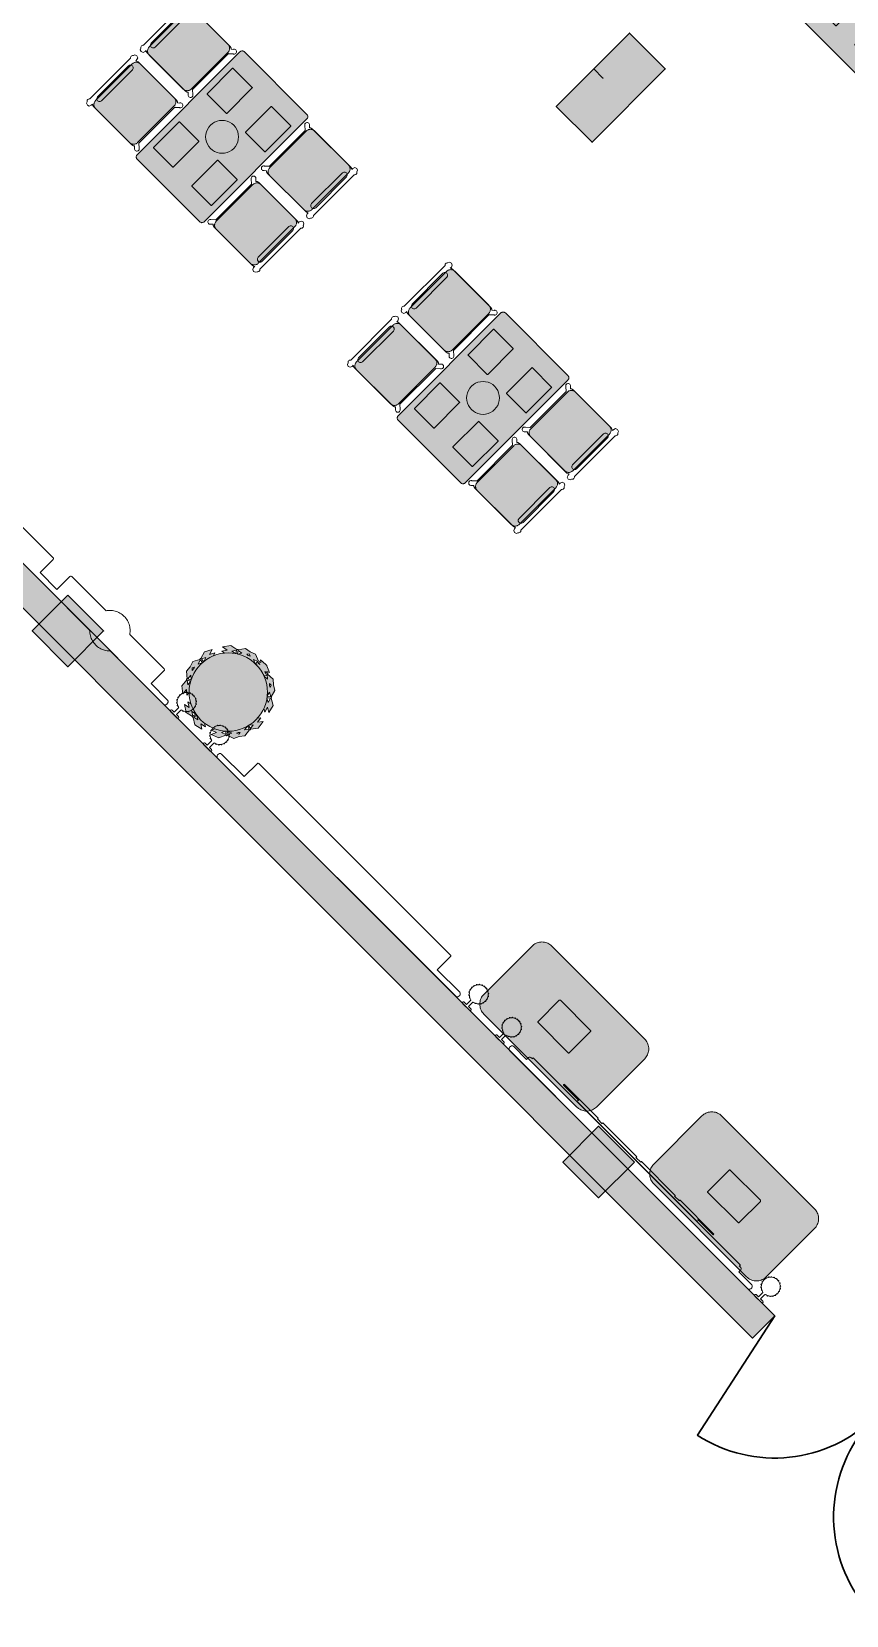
# Model space of a CAD drawing. Extents: x 2172.2 to 2210.6, y 415.3 to 458.1.
# Drawn here: x 2180.56 to 2187.01, y 424.74 to 437.26 of the extents above; entities that cross this region are included whole.
import ezdxf

# ---------------------------------------------------------------- set-up
doc = ezdxf.new("R2010")
doc.units = 0
for name, color, linetype, lineweight in [('AYAA_B2_CHAIRS', 7, 'CONTINUOUS', 18), ('AYAA_B2_COLUMNS', 8, 'CONTINUOUS', 30), ('AYAA_B2_FINE_DETAIL', 8, 'CONTINUOUS', 9), ('AYAA_B2_PLANTS', 94, 'CONTINUOUS', 18), ('AYAA_B2_SERVICE', 7, 'CONTINUOUS', 18), ('AYAA_B2_TABLES', 7, 'CONTINUOUS', 18), ('AYAA_B2_WALL_DECOR', 32, 'CONTINUOUS', 13), ('AYAA_B2_WALL_LIGHTS', 32, 'CONTINUOUS', 13), ('AYAA_B2_WALLS', 7, 'CONTINUOUS', 30)]:
    doc.layers.add(name, color=color, linetype=linetype, lineweight=lineweight)

# ---------------------------------------------------------------- blocks, each defined once
blk = doc.blocks.new('AYAA_B2_ARCHITECTURE')
at = {"layer": 'AYAA_B2_COLUMNS', "true_color": 0xc2b092}
for points in [[(-4.993355, 2.969164), (-4.710547, 3.251969), (-4.427707, 2.969129), (-5.007532, 2.389305), (-5.29034, 2.67218), (-4.993366, 2.969152), (-4.921082, 2.896874)], [(-9.155142, -1.192626), (-8.872302, -1.475465), (-9.155142, -1.758305), (-9.43795, -1.47543)], [(-4.672302, -5.675465), (-4.955142, -5.958305), (-5.23795, -5.67543), (-4.955142, -5.392626)]]:
    blk.add_hatch(color=256, dxfattribs=at).paths.add_polyline_path(points)
at = {"layer": 'AYAA_B2_WALLS', "true_color": 0xe4e1d8}
blk.add_hatch(color=256, dxfattribs=at).paths.add_polyline_path([(-17.430969, 6.977996), (-3.56182, -6.891153), (-3.738596, -7.06793), (-17.607746, 6.80122)])
at = {"layer": 'AYAA_B2_COLUMNS', "linetype": 'CONTINUOUS', "lineweight": -2}
for points in [[(-4.993355, 2.969164), (-4.710547, 3.251969), (-4.427707, 2.969129), (-5.007532, 2.389305), (-5.29034, 2.67218), (-4.993366, 2.969152), (-4.921082, 2.896874)], [(-9.155142, -1.192626), (-8.872302, -1.475465), (-9.155142, -1.758305), (-9.43795, -1.47543)], [(-4.672302, -5.675465), (-4.955142, -5.958305), (-5.23795, -5.67543), (-4.955142, -5.392626)]]:
    blk.add_lwpolyline(points, close=True, dxfattribs=at)
at = {"layer": 'AYAA_B2_WALLS', "linetype": 'CONTINUOUS', "lineweight": -2}
blk.add_lwpolyline([(-17.430969, 6.977996), (-3.56182, -6.891153), (-3.738596, -7.06793), (-17.607746, 6.80122)], close=True, dxfattribs=at)
blk = doc.blocks.new('AYAA_B2_DOOR_D3')
at = {"color": 0, "linetype": 'CONTINUOUS'}
for points in [[(-1.125, 0), (-0.891, 1.1)], [(1.125, 0), (0.891, 1.1)]]:
    blk.add_lwpolyline(points, dxfattribs=at)
at = {"color": 0}
for centre, start, end in [((-1.125, 0), 0, 78), ((1.125, 0), 102, 180)]:
    blk.add_arc(centre, 1.125, start, end, dxfattribs=at)
blk = doc.blocks.new('AYAA_B2_DINING_2')
at = {"true_color": 0xefe8d6}
blk.add_hatch(color=256, dxfattribs=at).paths.add_polyline_path([(-0.595225, -0.364695), (-0.597275, -0.36135), (-0.598776, -0.357725), (-0.599692, -0.353911), (-0.6, -0.35), (-0.6, 0.35), (-0.599692, 0.353911), (-0.598776, 0.357725), (-0.597275, 0.36135), (-0.595225, 0.364695), (-0.592678, 0.367678), (-0.589695, 0.370225), (-0.58635, 0.372275), (-0.582725, 0.373776), (-0.578911, 0.374692), (-0.575, 0.375), (0.575, 0.375), (0.578911, 0.374692), (0.582725, 0.373776), (0.58635, 0.372275), (0.589695, 0.370225), (0.592678, 0.367678), (0.595225, 0.364695), (0.597275, 0.36135), (0.598776, 0.357725), (0.599692, 0.353911), (0.6, 0.35), (0.6, -0.35), (0.599692, -0.353911), (0.598776, -0.357725), (0.597275, -0.36135), (0.595225, -0.364695), (0.592678, -0.367678), (0.589695, -0.370225), (0.58635, -0.372275), (0.582725, -0.373776), (0.578911, -0.374692), (0.575, -0.375), (-0.575, -0.375), (-0.578911, -0.374692), (-0.582725, -0.373776), (-0.58635, -0.372275), (-0.589695, -0.370225), (-0.592678, -0.367678)])
at = {"color": 0, "linetype": 'CONTINUOUS', "lineweight": -2}
blk.add_lwpolyline([(-0.599692, 0.353911), (-0.598776, 0.357725), (-0.597275, 0.36135), (-0.595225, 0.364695), (-0.592678, 0.367678), (-0.589695, 0.370225), (-0.58635, 0.372275), (-0.582725, 0.373776), (-0.578911, 0.374692), (-0.575, 0.375), (0.575, 0.375), (0.578911, 0.374692), (0.582725, 0.373776), (0.58635, 0.372275), (0.589695, 0.370225), (0.592678, 0.367678), (0.595225, 0.364695), (0.597275, 0.36135), (0.598776, 0.357725), (0.599692, 0.353911), (0.6, 0.35), (0.6, -0.35), (0.599692, -0.353911), (0.598776, -0.357725), (0.597275, -0.36135), (0.595225, -0.364695), (0.592678, -0.367678), (0.589695, -0.370225), (0.58635, -0.372275), (0.582725, -0.373776), (0.578911, -0.374692), (0.575, -0.375), (-0.575, -0.375), (-0.578911, -0.374692), (-0.582725, -0.373776), (-0.58635, -0.372275), (-0.589695, -0.370225), (-0.592678, -0.367678), (-0.595225, -0.364695), (-0.597275, -0.36135), (-0.598776, -0.357725), (-0.599692, -0.353911), (-0.6, -0.35), (-0.6, 0.35)], close=True, dxfattribs=at)
at = {"layer": 'AYAA_B2_FINE_DETAIL', "linetype": 'CONTINUOUS', "lineweight": -2}
for points in [[(-0.443, 0.325), (-0.157, 0.325), (-0.156001, 0.324733), (-0.155267, 0.323999), (-0.155, 0.323), (-0.155, 0.107), (-0.155267, 0.106001), (-0.156001, 0.105267), (-0.157, 0.105), (-0.443, 0.105), (-0.443999, 0.105267), (-0.444733, 0.106001), (-0.445, 0.107), (-0.445, 0.323), (-0.444733, 0.323999), (-0.443999, 0.324733)], [(0.155, 0.323), (0.155267, 0.323999), (0.156001, 0.324733), (0.157, 0.325), (0.443, 0.325), (0.443999, 0.324733), (0.444733, 0.323999), (0.445, 0.323), (0.445, 0.107), (0.444733, 0.106001), (0.443999, 0.105267), (0.443, 0.105), (0.157, 0.105), (0.156001, 0.105267), (0.155267, 0.106001), (0.155, 0.107)], [(-0.123637, 0.040172), (-0.115831, 0.059019), (-0.105172, 0.076412), (-0.091924, 0.091924), (-0.076412, 0.105172), (-0.059019, 0.115831), (-0.040172, 0.123637), (-0.020336, 0.128399), (0, 0.13), (0.020336, 0.128399), (0.040172, 0.123637), (0.059019, 0.115831), (0.076412, 0.105172), (0.091924, 0.091924), (0.105172, 0.076412), (0.115831, 0.059019), (0.123637, 0.040172), (0.128399, 0.020336), (0.13, 0), (0.128399, -0.020336), (0.123637, -0.040172), (0.115831, -0.059019), (0.105172, -0.076412), (0.091924, -0.091924), (0.076412, -0.105172), (0.059019, -0.115831), (0.040172, -0.123637), (0.020336, -0.128399), (0, -0.13), (-0.020336, -0.128399), (-0.040172, -0.123637), (-0.059019, -0.115831), (-0.076412, -0.105172), (-0.091924, -0.091924), (-0.105172, -0.076412), (-0.115831, -0.059019), (-0.123637, -0.040172), (-0.128399, -0.020336), (-0.13, 0), (-0.128399, 0.020336)], [(-0.443999, -0.105267), (-0.443, -0.105), (-0.157, -0.105), (-0.156001, -0.105267), (-0.155267, -0.106001), (-0.155, -0.107), (-0.155, -0.323), (-0.155267, -0.323999), (-0.156001, -0.324733), (-0.157, -0.325), (-0.443, -0.325), (-0.443999, -0.324733), (-0.444733, -0.323999), (-0.445, -0.323), (-0.445, -0.107), (-0.444733, -0.106001)], [(0.155267, -0.106001), (0.156001, -0.105267), (0.157, -0.105), (0.443, -0.105), (0.443999, -0.105267), (0.444733, -0.106001), (0.445, -0.107), (0.445, -0.323), (0.444733, -0.323999), (0.443999, -0.324733), (0.443, -0.325), (0.157, -0.325), (0.156001, -0.324733), (0.155267, -0.323999), (0.155, -0.323), (0.155, -0.107)]]:
    blk.add_lwpolyline(points, close=True, dxfattribs=at)
blk = doc.blocks.new('AYAA_B2_CHAIR_OLIVE')
at = {"true_color": 0xd7dec3}
blk.add_hatch(color=256, dxfattribs=at).paths.add_polyline_path([(-0.247475, -0.204863), (-0.248872, -0.200013), (-0.249717, -0.195038), (-0.25, -0.19), (-0.25, 0.19), (-0.249717, 0.195038), (-0.248872, 0.200013), (-0.247475, 0.204863), (-0.245544, 0.209525), (-0.243103, 0.213941), (-0.240182, 0.218057), (-0.23682, 0.22182), (-0.233057, 0.225182), (-0.228941, 0.228103), (-0.224525, 0.230544), (-0.219863, 0.232475), (-0.215013, 0.233872), (-0.210038, 0.234717), (-0.205, 0.235), (0.205, 0.235), (0.210038, 0.234717), (0.215013, 0.233872), (0.219863, 0.232475), (0.224525, 0.230544), (0.228941, 0.228103), (0.233057, 0.225182), (0.23682, 0.22182), (0.240182, 0.218057), (0.243103, 0.213941), (0.245544, 0.209525), (0.247475, 0.204863), (0.248872, 0.200013), (0.249717, 0.195038), (0.25, 0.19), (0.25, -0.19), (0.249717, -0.195038), (0.248872, -0.200013), (0.247475, -0.204863), (0.245544, -0.209525), (0.243103, -0.213941), (0.240182, -0.218057), (0.23682, -0.22182), (0.233057, -0.225182), (0.228941, -0.228103), (0.224525, -0.230544), (0.219863, -0.232475), (0.215013, -0.233872), (0.210038, -0.234717), (0.205, -0.235), (-0.205, -0.235), (-0.210038, -0.234717), (-0.215013, -0.233872), (-0.219863, -0.232475), (-0.224525, -0.230544), (-0.228941, -0.228103), (-0.233057, -0.225182), (-0.23682, -0.22182), (-0.240182, -0.218057), (-0.243103, -0.213941), (-0.245544, -0.209525)])
at = {"color": 0, "linetype": 'CONTINUOUS', "lineweight": -2}
for points in [[(-0.255, -0.233), (-0.242972, -0.233), (-0.245992, -0.22998), (-0.25, -0.215), (-0.25, 0.215), (-0.245992, 0.22998), (-0.240149, 0.235823), (-0.252556, 0.249383), (-0.254118, 0.250179), (-0.258321, 0.254382), (-0.26102, 0.259679), (-0.26195, 0.26555), (-0.26102, 0.271421), (-0.258321, 0.276718), (-0.254118, 0.280921), (-0.248821, 0.28362), (-0.24295, 0.28455), (-0.237079, 0.28362), (-0.231782, 0.280921), (-0.227579, 0.276718), (-0.22608, 0.273776), (-0.20172, 0.24715), (-0.200943, 0.245), (0.200943, 0.245), (0.20172, 0.24715), (0.22608, 0.273776), (0.227579, 0.276718), (0.231782, 0.280921), (0.237079, 0.28362), (0.24295, 0.28455), (0.248821, 0.28362), (0.254118, 0.280921), (0.258321, 0.276718), (0.26102, 0.271421), (0.26195, 0.26555), (0.26102, 0.259679), (0.258321, 0.254382), (0.254118, 0.250179), (0.252556, 0.249383), (0.240149, 0.235823), (0.245992, 0.22998), (0.25, 0.215), (0.25, -0.215), (0.245992, -0.22998), (0.242972, -0.233), (0.255, -0.233), (0.270556, -0.239444), (0.277, -0.255), (0.270556, -0.270556), (0.259027, -0.275332), (0.258321, -0.276718), (0.254118, -0.280921), (0.248821, -0.28362), (0.24295, -0.28455), (0.237079, -0.28362), (0.231782, -0.280921), (0.227861, -0.277), (-0.227861, -0.277), (-0.231782, -0.280921), (-0.237079, -0.28362), (-0.24295, -0.28455), (-0.248821, -0.28362), (-0.254118, -0.280921), (-0.258321, -0.276718), (-0.259027, -0.275332), (-0.270556, -0.270556), (-0.277, -0.255), (-0.270556, -0.239444)], [(-0.247475, -0.204863), (-0.248872, -0.200013), (-0.249717, -0.195038), (-0.25, -0.19), (-0.25, 0.19), (-0.249717, 0.195038), (-0.248872, 0.200013), (-0.247475, 0.204863), (-0.245544, 0.209525), (-0.243103, 0.213941), (-0.240182, 0.218057), (-0.23682, 0.22182), (-0.233057, 0.225182), (-0.228941, 0.228103), (-0.224525, 0.230544), (-0.219863, 0.232475), (-0.215013, 0.233872), (-0.210038, 0.234717), (-0.205, 0.235), (0.205, 0.235), (0.210038, 0.234717), (0.215013, 0.233872), (0.219863, 0.232475), (0.224525, 0.230544), (0.228941, 0.228103), (0.233057, 0.225182), (0.23682, 0.22182), (0.240182, 0.218057), (0.243103, 0.213941), (0.245544, 0.209525), (0.247475, 0.204863), (0.248872, 0.200013), (0.249717, 0.195038), (0.25, 0.19), (0.25, -0.19), (0.249717, -0.195038), (0.248872, -0.200013), (0.247475, -0.204863), (0.245544, -0.209525), (0.243103, -0.213941), (0.240182, -0.218057), (0.23682, -0.22182), (0.233057, -0.225182), (0.228941, -0.228103), (0.224525, -0.230544), (0.219863, -0.232475), (0.215013, -0.233872), (0.210038, -0.234717), (0.205, -0.235), (-0.205, -0.235), (-0.210038, -0.234717), (-0.215013, -0.233872), (-0.219863, -0.232475), (-0.224525, -0.230544), (-0.228941, -0.228103), (-0.233057, -0.225182), (-0.23682, -0.22182), (-0.240182, -0.218057), (-0.243103, -0.213941), (-0.245544, -0.209525)], [(-0.183735, -0.203506), (-0.1725, -0.2005), (0.1725, -0.2005), (0.183735, -0.203506), (0.191994, -0.211765), (0.195, -0.223), (0.191994, -0.234235), (0.183735, -0.242494), (0.1725, -0.2455), (-0.1725, -0.2455), (-0.183735, -0.242494), (-0.191994, -0.234235), (-0.195, -0.223), (-0.191994, -0.211765)]]:
    blk.add_lwpolyline(points, close=True, dxfattribs=at)
blk = doc.blocks.new('AYAA_B2_DINING_5')
at = {"true_color": 0xefe8d6}
blk.add_hatch(color=256, dxfattribs=at).paths.add_polyline_path([(-1.5, -0.35), (-1.5, 0.35), (-1.499692, 0.353911), (-1.498776, 0.357725), (-1.497275, 0.36135), (-1.495225, 0.364695), (-1.492678, 0.367678), (-1.489695, 0.370225), (-1.48635, 0.372275), (-1.482725, 0.373776), (-1.478911, 0.374692), (-1.475, 0.375), (1.475, 0.375), (1.478911, 0.374692), (1.482725, 0.373776), (1.48635, 0.372275), (1.489695, 0.370225), (1.492678, 0.367678), (1.495225, 0.364695), (1.497275, 0.36135), (1.498776, 0.357725), (1.499692, 0.353911), (1.5, 0.35), (1.5, -0.35), (1.499692, -0.353911), (1.498776, -0.357725), (1.497275, -0.36135), (1.495225, -0.364695), (1.492678, -0.367678), (1.489695, -0.370225), (1.48635, -0.372275), (1.482725, -0.373776), (1.478911, -0.374692), (1.475, -0.375), (-1.475, -0.375), (-1.478911, -0.374692), (-1.482725, -0.373776), (-1.48635, -0.372275), (-1.489695, -0.370225), (-1.492678, -0.367678), (-1.495225, -0.364695), (-1.497275, -0.36135), (-1.498776, -0.357725), (-1.499692, -0.353911)])
at = {"color": 0, "linetype": 'CONTINUOUS', "lineweight": -2}
blk.add_lwpolyline([(-1.5, 0.35), (-1.499692, 0.353911), (-1.498776, 0.357725), (-1.497275, 0.36135), (-1.495225, 0.364695), (-1.492678, 0.367678), (-1.489695, 0.370225), (-1.48635, 0.372275), (-1.482725, 0.373776), (-1.478911, 0.374692), (-1.475, 0.375), (1.475, 0.375), (1.478911, 0.374692), (1.482725, 0.373776), (1.48635, 0.372275), (1.489695, 0.370225), (1.492678, 0.367678), (1.495225, 0.364695), (1.497275, 0.36135), (1.498776, 0.357725), (1.499692, 0.353911), (1.5, 0.35), (1.5, -0.35), (1.499692, -0.353911), (1.498776, -0.357725), (1.497275, -0.36135), (1.495225, -0.364695), (1.492678, -0.367678), (1.489695, -0.370225), (1.48635, -0.372275), (1.482725, -0.373776), (1.478911, -0.374692), (1.475, -0.375), (-1.475, -0.375), (-1.478911, -0.374692), (-1.482725, -0.373776), (-1.48635, -0.372275), (-1.489695, -0.370225), (-1.492678, -0.367678), (-1.495225, -0.364695), (-1.497275, -0.36135), (-1.498776, -0.357725), (-1.499692, -0.353911), (-1.5, -0.35)], close=True, dxfattribs=at)
at = {"layer": 'AYAA_B2_FINE_DETAIL', "linetype": 'CONTINUOUS', "lineweight": -2}
for points in [[(-1.057, 0.325), (-1.056001, 0.324733), (-1.055267, 0.323999), (-1.055, 0.323), (-1.055, 0.107), (-1.055267, 0.106001), (-1.056001, 0.105267), (-1.057, 0.105), (-1.343, 0.105), (-1.343999, 0.105267), (-1.344733, 0.106001), (-1.345, 0.107), (-1.345, 0.323), (-1.344733, 0.323999), (-1.343999, 0.324733), (-1.343, 0.325)], [(-0.745, 0.107), (-0.745, 0.323), (-0.744733, 0.323999), (-0.743999, 0.324733), (-0.743, 0.325), (-0.457, 0.325), (-0.456001, 0.324733), (-0.455267, 0.323999), (-0.455, 0.323), (-0.455, 0.107), (-0.455267, 0.106001), (-0.456001, 0.105267), (-0.457, 0.105), (-0.743, 0.105), (-0.743999, 0.105267), (-0.744733, 0.106001)], [(-0.145, 0.107), (-0.145, 0.323), (-0.144733, 0.323999), (-0.143999, 0.324733), (-0.143, 0.325), (0.143, 0.325), (0.143999, 0.324733), (0.144733, 0.323999), (0.145, 0.323), (0.145, 0.107), (0.144733, 0.106001), (0.143999, 0.105267), (0.143, 0.105), (-0.143, 0.105), (-0.143999, 0.105267), (-0.144733, 0.106001)], [(0.455267, 0.323999), (0.456001, 0.324733), (0.457, 0.325), (0.743, 0.325), (0.743999, 0.324733), (0.744733, 0.323999), (0.745, 0.323), (0.745, 0.107), (0.744733, 0.106001), (0.743999, 0.105267), (0.743, 0.105), (0.457, 0.105), (0.456001, 0.105267), (0.455267, 0.106001), (0.455, 0.107), (0.455, 0.323)], [(1.057, 0.325), (1.343, 0.325), (1.343999, 0.324733), (1.344733, 0.323999), (1.345, 0.323), (1.345, 0.107), (1.344733, 0.106001), (1.343999, 0.105267), (1.343, 0.105), (1.057, 0.105), (1.056001, 0.105267), (1.055267, 0.106001), (1.055, 0.107), (1.055, 0.323), (1.055267, 0.323999), (1.056001, 0.324733)], [(-0.123637, 0.040172), (-0.115831, 0.059019), (-0.105172, 0.076412), (-0.091924, 0.091924), (-0.076412, 0.105172), (-0.059019, 0.115831), (-0.040172, 0.123637), (-0.020336, 0.128399), (0, 0.13), (0.020336, 0.128399), (0.040172, 0.123637), (0.059019, 0.115831), (0.076412, 0.105172), (0.091924, 0.091924), (0.105172, 0.076412), (0.115831, 0.059019), (0.123637, 0.040172), (0.128399, 0.020336), (0.13, 0), (0.128399, -0.020336), (0.123637, -0.040172), (0.115831, -0.059019), (0.105172, -0.076412), (0.091924, -0.091924), (0.076412, -0.105172), (0.059019, -0.115831), (0.040172, -0.123637), (0.020336, -0.128399), (0, -0.13), (-0.020336, -0.128399), (-0.040172, -0.123637), (-0.059019, -0.115831), (-0.076412, -0.105172), (-0.091924, -0.091924), (-0.105172, -0.076412), (-0.115831, -0.059019), (-0.123637, -0.040172), (-0.128399, -0.020336), (-0.13, 0), (-0.128399, 0.020336)], [(-1.056001, -0.105267), (-1.055267, -0.106001), (-1.055, -0.107), (-1.055, -0.323), (-1.055267, -0.323999), (-1.056001, -0.324733), (-1.057, -0.325), (-1.343, -0.325), (-1.343999, -0.324733), (-1.344733, -0.323999), (-1.345, -0.323), (-1.345, -0.107), (-1.344733, -0.106001), (-1.343999, -0.105267), (-1.343, -0.105), (-1.057, -0.105)], [(-0.744733, -0.106001), (-0.743999, -0.105267), (-0.743, -0.105), (-0.457, -0.105), (-0.456001, -0.105267), (-0.455267, -0.106001), (-0.455, -0.107), (-0.455, -0.323), (-0.455267, -0.323999), (-0.456001, -0.324733), (-0.457, -0.325), (-0.743, -0.325), (-0.743999, -0.324733), (-0.744733, -0.323999), (-0.745, -0.323), (-0.745, -0.107)], [(-0.144733, -0.106001), (-0.143999, -0.105267), (-0.143, -0.105), (0.143, -0.105), (0.143999, -0.105267), (0.144733, -0.106001), (0.145, -0.107), (0.145, -0.323), (0.144733, -0.323999), (0.143999, -0.324733), (0.143, -0.325), (-0.143, -0.325), (-0.143999, -0.324733), (-0.144733, -0.323999), (-0.145, -0.323), (-0.145, -0.107)], [(0.457, -0.105), (0.743, -0.105), (0.743999, -0.105267), (0.744733, -0.106001), (0.745, -0.107), (0.745, -0.323), (0.744733, -0.323999), (0.743999, -0.324733), (0.743, -0.325), (0.457, -0.325), (0.456001, -0.324733), (0.455267, -0.323999), (0.455, -0.323), (0.455, -0.107), (0.455267, -0.106001), (0.456001, -0.105267)], [(1.055267, -0.106001), (1.056001, -0.105267), (1.057, -0.105), (1.343, -0.105), (1.343999, -0.105267), (1.344733, -0.106001), (1.345, -0.107), (1.345, -0.323), (1.344733, -0.323999), (1.343999, -0.324733), (1.343, -0.325), (1.057, -0.325), (1.056001, -0.324733), (1.055267, -0.323999), (1.055, -0.323), (1.055, -0.107)]]:
    blk.add_lwpolyline(points, close=True, dxfattribs=at)
blk = doc.blocks.new('AYAA_B2_HOST')
at = {"true_color": 0xe8ddc7}
blk.add_hatch(color=256, dxfattribs=at).paths.add_polyline_path([(-0.623366, -0.307622), (-0.626252, -0.29847), (-0.628329, -0.289101), (-0.629581, -0.279587), (-0.63, -0.27), (-0.63, 0.27), (-0.629581, 0.279587), (-0.628329, 0.289101), (-0.626252, 0.29847), (-0.623366, 0.307622), (-0.619694, 0.316488), (-0.615263, 0.325), (-0.610107, 0.333093), (-0.604265, 0.340707), (-0.597782, 0.347782), (-0.590707, 0.354265), (-0.583093, 0.360107), (-0.575, 0.365263), (-0.566488, 0.369694), (-0.557622, 0.373366), (-0.54847, 0.376252), (-0.539101, 0.378329), (-0.529587, 0.379581), (-0.52, 0.38), (0.52, 0.38), (0.529587, 0.379581), (0.539101, 0.378329), (0.54847, 0.376252), (0.557622, 0.373366), (0.566488, 0.369694), (0.575, 0.365263), (0.583093, 0.360107), (0.590707, 0.354265), (0.597782, 0.347782), (0.604265, 0.340707), (0.610107, 0.333093), (0.615263, 0.325), (0.619694, 0.316488), (0.623366, 0.307622), (0.626252, 0.29847), (0.628329, 0.289101), (0.629581, 0.279587), (0.63, 0.27), (0.63, -0.27), (0.629581, -0.279587), (0.628329, -0.289101), (0.626252, -0.29847), (0.623366, -0.307622), (0.619694, -0.316488), (0.615263, -0.325), (0.610107, -0.333093), (0.604265, -0.340707), (0.597782, -0.347782), (0.590707, -0.354265), (0.583093, -0.360107), (0.575, -0.365263), (0.566488, -0.369694), (0.557622, -0.373366), (0.54847, -0.376252), (0.539101, -0.378329), (0.529587, -0.379581), (0.52, -0.38), (-0.52, -0.38), (-0.529587, -0.379581), (-0.539101, -0.378329), (-0.54847, -0.376252), (-0.557622, -0.373366), (-0.566488, -0.369694), (-0.575, -0.365263), (-0.583093, -0.360107), (-0.590707, -0.354265), (-0.597782, -0.347782), (-0.604265, -0.340707), (-0.610107, -0.333093), (-0.615263, -0.325), (-0.619694, -0.316488)])
at = {"color": 0, "linetype": 'CONTINUOUS', "lineweight": -2}
blk.add_lwpolyline([(-0.583093, -0.360107), (-0.590707, -0.354265), (-0.597782, -0.347782), (-0.604265, -0.340707), (-0.610107, -0.333093), (-0.615263, -0.325), (-0.619694, -0.316488), (-0.623366, -0.307622), (-0.626252, -0.29847), (-0.628329, -0.289101), (-0.629581, -0.279587), (-0.63, -0.27), (-0.63, 0.27), (-0.629581, 0.279587), (-0.628329, 0.289101), (-0.626252, 0.29847), (-0.623366, 0.307622), (-0.619694, 0.316488), (-0.615263, 0.325), (-0.610107, 0.333093), (-0.604265, 0.340707), (-0.597782, 0.347782), (-0.590707, 0.354265), (-0.583093, 0.360107), (-0.575, 0.365263), (-0.566488, 0.369694), (-0.557622, 0.373366), (-0.54847, 0.376252), (-0.539101, 0.378329), (-0.529587, 0.379581), (-0.52, 0.38), (0.52, 0.38), (0.529587, 0.379581), (0.539101, 0.378329), (0.54847, 0.376252), (0.557622, 0.373366), (0.566488, 0.369694), (0.575, 0.365263), (0.583093, 0.360107), (0.590707, 0.354265), (0.597782, 0.347782), (0.604265, 0.340707), (0.610107, 0.333093), (0.615263, 0.325), (0.619694, 0.316488), (0.623366, 0.307622), (0.626252, 0.29847), (0.628329, 0.289101), (0.629581, 0.279587), (0.63, 0.27), (0.63, -0.27), (0.629581, -0.279587), (0.628329, -0.289101), (0.626252, -0.29847), (0.623366, -0.307622), (0.619694, -0.316488), (0.615263, -0.325), (0.610107, -0.333093), (0.604265, -0.340707), (0.597782, -0.347782), (0.590707, -0.354265), (0.583093, -0.360107), (0.575, -0.365263), (0.566488, -0.369694), (0.557622, -0.373366), (0.54847, -0.376252), (0.539101, -0.378329), (0.529587, -0.379581), (0.52, -0.38), (-0.52, -0.38), (-0.529587, -0.379581), (-0.539101, -0.378329), (-0.54847, -0.376252), (-0.557622, -0.373366), (-0.566488, -0.369694), (-0.575, -0.365263)], close=True, dxfattribs=at)
at = {"layer": 'AYAA_B2_FINE_DETAIL', "linetype": 'CONTINUOUS', "lineweight": -2}
blk.add_lwpolyline([(-0.174198, 0.121996), (-0.171996, 0.124198), (-0.169, 0.125), (0.169, 0.125), (0.171996, 0.124198), (0.174198, 0.121996), (0.175, 0.119), (0.175, -0.119), (0.174198, -0.121996), (0.171996, -0.124198), (0.169, -0.125), (-0.169, -0.125), (-0.171996, -0.124198), (-0.174198, -0.121996), (-0.175, -0.119), (-0.175, 0.119)], close=True, dxfattribs=at)
blk = doc.blocks.new('AYAA_B2_PLANTER')
at = {"true_color": 0xccdab5}
h = blk.add_hatch(color=256, dxfattribs=at)
h.paths.add_polyline_path([(-0.314582, -0.176177), (-0.34944, -0.121314), (-0.336246, -0.063287), (-0.338237, -0.062792), (-0.340588, -0.058893), (-0.339683, -0.054431), (-0.337973, -0.053296), (-0.369886, -0.003068), (-0.355475, 0.060314), (-0.331772, 0.023007), (-0.321972, 0.066107), (-0.30676, 0.042164), (-0.304043, 0.060478), (-0.296652, 0.089988), (-0.286403, 0.118632), (-0.280823, 0.13043), (-0.30658, 0.118511), (-0.291515, 0.160064), (-0.331628, 0.141502), (-0.309474, 0.20261), (-0.255468, 0.227602), (-0.256292, 0.22948), (-0.254641, 0.233723), (-0.250554, 0.235732), (-0.248612, 0.235071), (-0.22833, 0.291016), (-0.18698, 0.310151), (-0.150749, 0.337787), (-0.091788, 0.329601), (-0.091462, 0.331547), (-0.087769, 0.334189), (-0.083255, 0.333702), (-0.082014, 0.332167), (-0.034685, 0.368269), (0.029698, 0.35933), (-0.005446, 0.332524), (0.038334, 0.326445), (0.015759, 0.309226), (0.030385, 0.308507), (0.060478, 0.304043), (0.089988, 0.296652), (0.105943, 0.290943), (0.091863, 0.31559), (0.134551, 0.304134), (0.112627, 0.342513), (0.175406, 0.325665), (0.204933, 0.273978), (0.206673, 0.274908), (0.21102, 0.273598), (0.213392, 0.269726), (0.212934, 0.267806), (0.270427, 0.252378), (0.293029, 0.212813), (0.32366, 0.17908), (0.320546, 0.119665), (0.322646, 0.119524), (0.325649, 0.11609), (0.325495, 0.111531), (0.323958, 0.110094), (0.332125, 0.1011), (0.34, 0.12), (0.361231, 0.069046), (0.363954, 0.066047), (0.363789, 0.062905), (0.365, 0.06), (0.363441, 0.056259), (0.360553, 0.001136), (0.346789, 0.016294), (0.342105, 0.005053), (0.343905, 0.004243), (0.345522, 0), (0.343905, -0.004243), (0.342105, -0.005053), (0.365, -0.06), (0.347475, -0.102059), (0.339471, -0.146917), (0.290523, -0.180738), (0.291693, -0.182487), (0.290809, -0.186962), (0.287104, -0.189624), (0.285028, -0.189285), (0.274576, -0.247856), (0.2211, -0.284806), (0.228864, -0.241294), (0.192501, -0.26642), (0.1974, -0.238964), (0.196662, -0.239633), (0.172227, -0.257756), (0.146133, -0.273396), (0.119186, -0.286141), (0.145726, -0.294619), (0.106529, -0.315045), (0.148633, -0.328494), (0.09099, -0.358533), (0.034315, -0.34043), (0.033645, -0.342424), (0.029562, -0.344457), (0.025191, -0.34315), (0.024191, -0.341299), (-0.02857, -0.368794), (-0.071975, -0.354929), (-0.117352, -0.35079), (-0.155242, -0.304904), (-0.15685, -0.306178), (-0.161374, -0.305659), (-0.164354, -0.302216), (-0.164209, -0.30017), (-0.223471, -0.294764), (-0.264858, -0.244643), (-0.220841, -0.248658), (-0.248984, -0.214576), (-0.22109, -0.217121), (-0.239633, -0.196662), (-0.257756, -0.172227), (-0.273396, -0.146133), (-0.274861, -0.143036), (-0.281079, -0.170384), (-0.304783, -0.133077)])
h.paths.add_polyline_path([(0.32938, 0.006), (0.3375, 0.006), (0.330287, 0.023311)], flags=0)
h.paths.add_polyline_path([(0.32464, -0.006), (0.309705, -0.006), (0.309578, -0.008587), (0.323, -0.0408), (0.3375, -0.006), (0.328751, -0.006), (0.328527, -0.010281)], flags=0)
h.paths.add_polyline_path([(0.33044, -0.097057), (0.323, -0.0792), (0.317182, -0.093164), (0.314525, -0.108055)], flags=0)
h.paths.add_polyline_path([(0.319918, 0.107677), (0.31227, 0.104951), (0.318937, 0.088952)], flags=0)
h.paths.add_polyline_path([(0.307649, 0.116043), (0.315889, 0.11898), (0.290546, 0.146891), (0.288725, 0.112142), (0.289628, 0.109619), (0.303776, 0.114662), (0.306, 0.12)], flags=0)
h.paths.add_polyline_path([(0.309578, 0.008587), (0.309705, 0.006), (0.313744, 0.006), (0.310149, 0.009959)], flags=0)
h.paths.add_polyline_path([(0.295485, 0.094765), (0.297542, 0.099701), (0.293671, 0.098321), (0.29459, 0.095751)], flags=0)
h.paths.add_polyline_path([(0.264914, -0.160285), (0.263661, -0.162376), (0.287137, -0.177468), (0.293759, -0.140353)], flags=0)
h.paths.add_polyline_path([(0.249631, -0.208993), (0.280647, -0.187562), (0.257445, -0.172646), (0.255695, -0.175005)], flags=0)
h.paths.add_polyline_path([(0.267482, 0.194261), (0.277651, 0.183062), (0.278664, 0.20238), (0.259979, 0.207395)], flags=0)
h.paths.add_polyline_path([(0.229573, 0.230846), (0.210872, 0.263581), (0.193952, 0.241643), (0.196566, 0.239704)], flags=0)
h.paths.add_polyline_path([(0.18234, 0.250255), (0.184312, 0.248793), (0.20137, 0.27091), (0.164959, 0.280681)], flags=0)
h.paths.add_polyline_path([(0.06827, -0.318328), (0.035259, -0.307784), (0.032472, -0.308197), (0.034836, -0.335751)], flags=0)
h.paths.add_polyline_path([(-0.013033, -0.325306), (0.02288, -0.336777), (0.020496, -0.308993), (0.018039, -0.309114)], flags=0)
h.paths.add_polyline_path([(-0.072835, 0.300948), (-0.070392, 0.30156), (-0.042586, 0.322769), (-0.079928, 0.327954)], flags=0)
h.paths.add_polyline_path([(-0.0657, -0.323987), (-0.080764, -0.322613), (-0.068447, -0.33753), (-0.051291, -0.328589)], flags=0)
h.paths.add_polyline_path([(-0.091535, 0.324905), (-0.12151, 0.302042), (-0.087386, 0.297304), (-0.084477, 0.298032)], flags=0)
h.paths.add_polyline_path([(-0.139269, -0.276642), (-0.152266, -0.301259), (-0.114722, -0.304684), (-0.136985, -0.277723)], flags=0)
h.paths.add_polyline_path([(-0.152218, -0.269749), (-0.186882, -0.266587), (-0.162878, -0.295657), (-0.149925, -0.271123)], flags=0)
h.paths.add_polyline_path([(-0.170679, 0.283112), (-0.15865, 0.292287), (-0.177811, 0.294948), (-0.184405, 0.276761)], flags=0)
h.paths.add_polyline_path([(-0.244585, 0.232638), (-0.224083, 0.213819), (-0.222168, 0.215932), (-0.210371, 0.24847)], flags=0)
h.paths.add_polyline_path([(-0.232141, 0.204928), (-0.252699, 0.223798), (-0.265549, 0.188355), (-0.23388, 0.20301)], flags=0)
h.paths.add_polyline_path([(-0.303717, -0.061779), (-0.304043, -0.060478), (-0.304306, -0.058708), (-0.331542, -0.063418), (-0.311325, -0.095238)], flags=0)
h.paths.add_polyline_path([(-0.306067, -0.046834), (-0.306424, -0.044428), (-0.325228, -0.014831), (-0.333587, -0.051593)], flags=0)
at = {"color": 0, "linetype": 'CONTINUOUS', "lineweight": -2}
for points in [[(-0.314582, -0.176177), (-0.34944, -0.121314), (-0.336246, -0.063287), (-0.338237, -0.062792), (-0.340588, -0.058893), (-0.339683, -0.054431), (-0.337973, -0.053296), (-0.369886, -0.003068), (-0.355475, 0.060314), (-0.331772, 0.023007), (-0.321972, 0.066107), (-0.30676, 0.042164), (-0.304043, 0.060478), (-0.296652, 0.089988), (-0.286403, 0.118632), (-0.280823, 0.13043), (-0.30658, 0.118511), (-0.291515, 0.160064), (-0.331628, 0.141502), (-0.309474, 0.20261), (-0.255468, 0.227602), (-0.256292, 0.22948), (-0.254641, 0.233723), (-0.250554, 0.235732), (-0.248612, 0.235071), (-0.22833, 0.291016), (-0.18698, 0.310151), (-0.150749, 0.337787), (-0.091788, 0.329601), (-0.091462, 0.331547), (-0.087769, 0.334189), (-0.083255, 0.333702), (-0.082014, 0.332167), (-0.034685, 0.368269), (0.029698, 0.35933), (-0.005446, 0.332524), (0.038334, 0.326445), (0.015759, 0.309226), (0.030385, 0.308507), (0.060478, 0.304043), (0.089988, 0.296652), (0.105943, 0.290943), (0.091863, 0.31559), (0.134551, 0.304134), (0.112627, 0.342513), (0.175406, 0.325665), (0.204933, 0.273978), (0.206673, 0.274908), (0.21102, 0.273598), (0.213392, 0.269726), (0.212934, 0.267806), (0.270427, 0.252378), (0.293029, 0.212813), (0.32366, 0.17908), (0.320546, 0.119665), (0.322646, 0.119524), (0.325649, 0.11609), (0.325495, 0.111531), (0.323958, 0.110094), (0.332125, 0.1011), (0.34, 0.12), (0.361231, 0.069046), (0.363954, 0.066047), (0.363789, 0.062905), (0.365, 0.06), (0.363441, 0.056259), (0.360553, 0.001136), (0.346789, 0.016294), (0.342105, 0.005053), (0.343905, 0.004243), (0.345522, 0), (0.343905, -0.004243), (0.342105, -0.005053), (0.365, -0.06), (0.347475, -0.102059), (0.339471, -0.146917), (0.290523, -0.180738), (0.291693, -0.182487), (0.290809, -0.186962), (0.287104, -0.189624), (0.285028, -0.189285), (0.274576, -0.247856), (0.2211, -0.284806), (0.228864, -0.241294), (0.192501, -0.26642), (0.1974, -0.238964), (0.196662, -0.239633), (0.172227, -0.257756), (0.146133, -0.273396), (0.119186, -0.286141), (0.145726, -0.294619), (0.106529, -0.315045), (0.148633, -0.328494), (0.09099, -0.358533), (0.034315, -0.34043), (0.033645, -0.342424), (0.029562, -0.344457), (0.025191, -0.34315), (0.024191, -0.341299), (-0.02857, -0.368794), (-0.071975, -0.354929), (-0.117352, -0.35079), (-0.155242, -0.304904), (-0.15685, -0.306178), (-0.161374, -0.305659), (-0.164354, -0.302216), (-0.164209, -0.30017), (-0.223471, -0.294764), (-0.264858, -0.244643), (-0.220841, -0.248658), (-0.248984, -0.214576), (-0.22109, -0.217121), (-0.239633, -0.196662), (-0.257756, -0.172227), (-0.273396, -0.146133), (-0.274861, -0.143036), (-0.281079, -0.170384), (-0.304783, -0.133077)], [(-0.304043, 0.060478), (-0.296652, 0.089988), (-0.286403, 0.118632), (-0.273396, 0.146133), (-0.257756, 0.172227), (-0.239633, 0.196662), (-0.219203, 0.219203), (-0.196662, 0.239633), (-0.172227, 0.257756), (-0.146133, 0.273396), (-0.118632, 0.286403), (-0.089988, 0.296652), (-0.060478, 0.304043), (-0.030385, 0.308507), (0, 0.31), (0.030385, 0.308507), (0.060478, 0.304043), (0.089988, 0.296652), (0.118632, 0.286403), (0.146133, 0.273396), (0.172227, 0.257756), (0.196662, 0.239633), (0.219203, 0.219203), (0.239633, 0.196662), (0.257756, 0.172227), (0.273396, 0.146133), (0.286403, 0.118632), (0.296652, 0.089988), (0.304043, 0.060478), (0.308507, 0.030385), (0.31, 0), (0.308507, -0.030385), (0.304043, -0.060478), (0.296652, -0.089988), (0.286403, -0.118632), (0.273396, -0.146133), (0.257756, -0.172227), (0.239633, -0.196662), (0.219203, -0.219203), (0.196662, -0.239633), (0.172227, -0.257756), (0.146133, -0.273396), (0.118632, -0.286403), (0.089988, -0.296652), (0.060478, -0.304043), (0.030385, -0.308507), (0, -0.31), (-0.030385, -0.308507), (-0.060478, -0.304043), (-0.089988, -0.296652), (-0.118632, -0.286403), (-0.146133, -0.273396), (-0.172227, -0.257756), (-0.196662, -0.239633), (-0.219203, -0.219203), (-0.239633, -0.196662), (-0.257756, -0.172227), (-0.273396, -0.146133), (-0.286403, -0.118632), (-0.296652, -0.089988), (-0.304043, -0.060478), (-0.308507, -0.030385), (-0.31, 0), (-0.308507, 0.030385)], [(-0.170679, 0.283112), (-0.15865, 0.292287), (-0.177811, 0.294948), (-0.184405, 0.276761)], [(-0.091535, 0.324905), (-0.12151, 0.302042), (-0.087386, 0.297304), (-0.084477, 0.298032)], [(-0.072835, 0.300948), (-0.070392, 0.30156), (-0.042586, 0.322769), (-0.079928, 0.327954)], [(0.18234, 0.250255), (0.184312, 0.248793), (0.20137, 0.27091), (0.164959, 0.280681)], [(0.229573, 0.230846), (0.210872, 0.263581), (0.193952, 0.241643), (0.196566, 0.239704)], [(-0.232141, 0.204928), (-0.252699, 0.223798), (-0.265549, 0.188355), (-0.23388, 0.20301)], [(-0.244585, 0.232638), (-0.224083, 0.213819), (-0.222168, 0.215932), (-0.210371, 0.24847)], [(0.267482, 0.194261), (0.277651, 0.183062), (0.278664, 0.20238), (0.259979, 0.207395)], [(0.307649, 0.116043), (0.315889, 0.11898), (0.290546, 0.146891), (0.288725, 0.112142), (0.289628, 0.109619), (0.303776, 0.114662), (0.306, 0.12)], [(0.295485, 0.094765), (0.297542, 0.099701), (0.293671, 0.098321), (0.29459, 0.095751)], [(0.309578, 0.008587), (0.309705, 0.006), (0.313744, 0.006), (0.310149, 0.009959)], [(0.319918, 0.107677), (0.31227, 0.104951), (0.318937, 0.088952)], [(0.32938, 0.006), (0.3375, 0.006), (0.330287, 0.023311)], [(-0.306067, -0.046834), (-0.306424, -0.044428), (-0.325228, -0.014831), (-0.333587, -0.051593)], [(-0.303717, -0.061779), (-0.304043, -0.060478), (-0.304306, -0.058708), (-0.331542, -0.063418), (-0.311325, -0.095238)], [(0.32464, -0.006), (0.309705, -0.006), (0.309578, -0.008587), (0.323, -0.0408), (0.3375, -0.006), (0.328751, -0.006), (0.328527, -0.010281)], [(0.33044, -0.097057), (0.323, -0.0792), (0.317182, -0.093164), (0.314525, -0.108055)], [(0.249631, -0.208993), (0.280647, -0.187562), (0.257445, -0.172646), (0.255695, -0.175005)], [(0.264914, -0.160285), (0.263661, -0.162376), (0.287137, -0.177468), (0.293759, -0.140353)], [(-0.152218, -0.269749), (-0.186882, -0.266587), (-0.162878, -0.295657), (-0.149925, -0.271123)], [(-0.139269, -0.276642), (-0.152266, -0.301259), (-0.114722, -0.304684), (-0.136985, -0.277723)], [(-0.0657, -0.323987), (-0.080764, -0.322613), (-0.068447, -0.33753), (-0.051291, -0.328589)], [(-0.013033, -0.325306), (0.02288, -0.336777), (0.020496, -0.308993), (0.018039, -0.309114)], [(0.06827, -0.318328), (0.035259, -0.307784), (0.032472, -0.308197), (0.034836, -0.335751)]]:
    blk.add_lwpolyline(points, close=True, dxfattribs=at)
blk = doc.blocks.new('AYAA_B2_UNIQUE_WALL_COMPOSITION_21')
at = {"color": 0, "linetype": 'CONTINUOUS', "lineweight": -2}
for points in [[(-1.157997, -0.079668), (-1.157369, -0.0795), (-1.174, -0.0795), (-1.180991, -0.07763), (-1.18613, -0.072491), (-1.188, -0.0655), (-1.188, -0.0445), (-1.332, -0.0445), (-1.340988, -0.042095), (-1.347595, -0.035488), (-1.35, -0.0265), (-1.35, -0.0175), (-1.347595, -0.008512), (-1.340988, -0.001905), (-1.332, 0.0005), (1.332, 0.0005), (1.340988, -0.001905), (1.347595, -0.008512), (1.35, -0.0175), (1.35, -0.0265), (1.347595, -0.035488), (1.340988, -0.042095), (1.332, -0.0445), (1.188, -0.0445), (1.188, -0.0655), (1.18613, -0.072491), (1.180991, -0.07763), (1.174, -0.0795), (1.157369, -0.0795), (1.157997, -0.079668), (1.159832, -0.081503), (1.1605, -0.084), (1.1605, -0.086), (1.159832, -0.088497), (1.157997, -0.090332), (1.1555, -0.091), (-1.1555, -0.091), (-1.157997, -0.090332), (-1.159832, -0.088497), (-1.1605, -0.086), (-1.1605, -0.084), (-1.159832, -0.081503)], [(-0.670937, -0.105657), (-0.67328, -0.1), (-0.670937, -0.094343), (-0.66528, -0.092), (0.66528, -0.092), (0.670927, -0.094343), (0.673266, -0.1), (0.670927, -0.105657), (0.66528, -0.108), (0.837, -0.108), (0.838103, -0.109172), (0.838559, -0.112), (0.838103, -0.114828), (0.837, -0.116), (0.459, -0.116), (0.457897, -0.114828), (0.457441, -0.112), (0.457897, -0.109172), (0.459, -0.108), (0.405, -0.108), (0.406103, -0.109172), (0.406559, -0.112), (0.406103, -0.114828), (0.405, -0.116), (0.027, -0.116), (0.025897, -0.114828), (0.025441, -0.112), (0.025897, -0.109172), (0.027, -0.108), (-0.027, -0.108), (-0.025897, -0.109172), (-0.025441, -0.112), (-0.025897, -0.114828), (-0.027, -0.116), (-0.405, -0.116), (-0.406103, -0.114828), (-0.406559, -0.112), (-0.406103, -0.109172), (-0.405, -0.108), (-0.459, -0.108), (-0.457897, -0.109172), (-0.457441, -0.112), (-0.457897, -0.114828), (-0.459, -0.116), (-0.837, -0.116), (-0.838103, -0.114828), (-0.838559, -0.112), (-0.838103, -0.109172), (-0.837, -0.108), (-0.66528, -0.108)]]:
    blk.add_lwpolyline(points, close=True, dxfattribs=at)
blk = doc.blocks.new('AYAA_B2_SCONCE')
at = {"color": 0, "linetype": 'CONTINUOUS', "lineweight": -2}
blk.add_lwpolyline([(-0.066057, -0.178967), (-0.064423, -0.178291), (-0.064952, -0.1775), (-0.069291, -0.168701), (-0.071015, -0.163622), (-0.072921, -0.164412), (-0.075043, -0.163533), (-0.075921, -0.161412), (-0.075043, -0.15929), (-0.072921, -0.158412), (-0.072618, -0.158538), (-0.074358, -0.149789), (-0.074835, -0.142517), (-0.076, -0.143), (-0.078121, -0.142121), (-0.079, -0.14), (-0.078121, -0.137879), (-0.076, -0.137), (-0.074835, -0.137483), (-0.074358, -0.130211), (-0.072618, -0.121462), (-0.072921, -0.121588), (-0.075043, -0.12071), (-0.075921, -0.118588), (-0.075043, -0.116467), (-0.072921, -0.115588), (-0.071015, -0.116378), (-0.069291, -0.111299), (-0.064952, -0.1025), (-0.064423, -0.101709), (-0.066057, -0.101033), (-0.066935, -0.098911), (-0.066057, -0.09679), (-0.063935, -0.095911), (-0.061814, -0.09679), (-0.061555, -0.097416), (-0.059501, -0.094343), (-0.053033, -0.086967), (-0.050898, -0.085095), (-0.051891, -0.084684), (-0.052769, -0.082563), (-0.051891, -0.080442), (-0.049769, -0.079563), (-0.047648, -0.080442), (-0.0471, -0.081764), (-0.045657, -0.080499), (-0.0375, -0.075048), (-0.033493, -0.073072), (-0.033693, -0.072989), (-0.034572, -0.070868), (-0.033693, -0.068747), (-0.031572, -0.067868), (-0.02945, -0.068747), (-0.028646, -0.07069), (-0.019411, -0.067556), (-0.013177, -0.066316), (-0.013816, -0.064774), (-0.012937, -0.062652), (-0.012, -0.062264), (-0.012, -0.014), (-0.037, -0.014), (-0.040995, -0.012931), (-0.043931, -0.009995), (-0.045, -0.006), (-0.043931, -0.002005), (-0.040995, 0.000931), (-0.037, 0.002), (0.037, 0.002), (0.040995, 0.000931), (0.043931, -0.002005), (0.045, -0.006), (0.043931, -0.009995), (0.040995, -0.012931), (0.037, -0.014), (0.012, -0.014), (0.012, -0.062264), (0.012937, -0.062652), (0.013816, -0.064774), (0.013177, -0.066316), (0.019411, -0.067556), (0.028646, -0.07069), (0.02945, -0.068747), (0.031572, -0.067868), (0.033693, -0.068747), (0.034572, -0.070868), (0.033693, -0.072989), (0.033493, -0.073072), (0.0375, -0.075048), (0.045657, -0.080499), (0.0471, -0.081764), (0.047648, -0.080442), (0.049769, -0.079563), (0.051891, -0.080442), (0.052769, -0.082563), (0.051891, -0.084684), (0.050898, -0.085095), (0.053033, -0.086967), (0.059501, -0.094343), (0.061555, -0.097416), (0.061814, -0.09679), (0.063935, -0.095911), (0.066057, -0.09679), (0.066935, -0.098911), (0.066057, -0.101033), (0.064423, -0.101709), (0.064952, -0.1025), (0.069291, -0.111299), (0.071015, -0.116378), (0.072921, -0.115588), (0.075043, -0.116467), (0.075921, -0.118588), (0.075043, -0.12071), (0.072921, -0.121588), (0.072618, -0.121462), (0.074358, -0.130211), (0.074835, -0.137483), (0.076, -0.137), (0.078121, -0.137879), (0.079, -0.14), (0.078121, -0.142121), (0.076, -0.143), (0.074835, -0.142517), (0.074358, -0.149789), (0.072618, -0.158538), (0.072921, -0.158412), (0.075043, -0.15929), (0.075921, -0.161412), (0.075043, -0.163533), (0.072921, -0.164412), (0.071015, -0.163622), (0.069291, -0.168701), (0.064952, -0.1775), (0.064423, -0.178291), (0.066057, -0.178967), (0.066935, -0.181089), (0.066057, -0.18321), (0.063935, -0.184089), (0.061814, -0.18321), (0.061555, -0.182584), (0.059501, -0.185657), (0.053033, -0.193033), (0.050898, -0.194905), (0.051891, -0.195316), (0.052769, -0.197437), (0.051891, -0.199558), (0.049769, -0.200437), (0.047648, -0.199558), (0.0471, -0.198236), (0.045657, -0.199501), (0.0375, -0.204952), (0.033493, -0.206928), (0.033693, -0.207011), (0.034572, -0.209132), (0.033693, -0.211253), (0.031572, -0.212132), (0.02945, -0.211253), (0.028646, -0.20931), (0.019411, -0.212444), (0.013177, -0.213684), (0.013816, -0.215226), (0.012937, -0.217348), (0.010816, -0.218226), (0.008695, -0.217348), (0.007816, -0.215226), (0.008131, -0.214467), (0, -0.215), (-0.008131, -0.214467), (-0.007816, -0.215226), (-0.008695, -0.217348), (-0.010816, -0.218226), (-0.012937, -0.217348), (-0.013816, -0.215226), (-0.013177, -0.213684), (-0.019411, -0.212444), (-0.028646, -0.20931), (-0.02945, -0.211253), (-0.031572, -0.212132), (-0.033693, -0.211253), (-0.034572, -0.209132), (-0.033693, -0.207011), (-0.033493, -0.206928), (-0.0375, -0.204952), (-0.045657, -0.199501), (-0.0471, -0.198236), (-0.047648, -0.199558), (-0.049769, -0.200437), (-0.051891, -0.199558), (-0.052769, -0.197437), (-0.051891, -0.195316), (-0.050898, -0.194905), (-0.053033, -0.193033), (-0.059501, -0.185657), (-0.061555, -0.182584), (-0.061814, -0.18321), (-0.063935, -0.184089), (-0.066057, -0.18321), (-0.066935, -0.181089)], close=True, dxfattribs=at)
blk = doc.blocks.new('AYAA_B2_UNIQUE_WALL_COMPOSITION_22')
at = {"color": 0, "linetype": 'CONTINUOUS', "lineweight": -2}
blk.add_lwpolyline([(-1.079065, -0.196495), (-1.08, -0.193), (-1.08, -0.0445), (-1.332, -0.0445), (-1.340988, -0.042095), (-1.347595, -0.035488), (-1.35, -0.0265), (-1.35, -0.0175), (-1.347595, -0.008512), (-1.340988, -0.001905), (-1.332, 0.0005), (1.332, 0.0005), (1.340988, -0.001905), (1.347595, -0.008512), (1.35, -0.0175), (1.35, -0.0265), (1.347595, -0.035488), (1.340988, -0.042095), (1.332, -0.0445), (1.08, -0.0445), (1.08, -0.193), (1.079065, -0.196495), (1.076496, -0.199065), (1.073, -0.2), (-1.073, -0.2), (-1.076496, -0.199065)], close=True, dxfattribs=at)
blk = doc.blocks.new('AYAA_B2_UNIQUE_WALL_COMPOSITION_23')
at = {"color": 0, "linetype": 'CONTINUOUS', "lineweight": -2}
blk.add_lwpolyline([(-0.718402, 0.016937), (-0.709891, 0.023035), (-0.701, 0.028564), (-0.691766, 0.0335), (-0.682229, 0.037821), (-0.67243, 0.041509), (-0.662411, 0.044548), (-0.652214, 0.046926), (-0.641884, 0.048631), (-0.631464, 0.049657), (-0.621, 0.05), (-0.610536, 0.049657), (-0.600116, 0.048631), (-0.589786, 0.046926), (-0.579589, 0.044548), (-0.56957, 0.041509), (-0.559771, 0.037821), (-0.550234, 0.0335), (-0.541, 0.028564), (-0.532109, 0.023035), (-0.523598, 0.016937), (-0.515505, 0.010294), (-0.507863, 0.003137), (-0.505393, 0.0005), (0.505393, 0.0005), (0.507863, 0.003137), (0.515505, 0.010294), (0.523598, 0.016937), (0.532109, 0.023035), (0.541, 0.028564), (0.550234, 0.0335), (0.559771, 0.037821), (0.56957, 0.041509), (0.579589, 0.044548), (0.589786, 0.046926), (0.600116, 0.048631), (0.610536, 0.049657), (0.621, 0.05), (0.631464, 0.049657), (0.641884, 0.048631), (0.652214, 0.046926), (0.662411, 0.044548), (0.67243, 0.041509), (0.682229, 0.037821), (0.691766, 0.0335), (0.701, 0.028564), (0.709891, 0.023035), (0.718402, 0.016937), (0.726495, 0.010294), (0.734137, 0.003137), (0.736607, 0.0005), (1.332, 0.0005), (1.340988, -0.001905), (1.347595, -0.008512), (1.35, -0.0175), (1.35, -0.0265), (1.347595, -0.035488), (1.340988, -0.042095), (1.332, -0.0445), (1.1475, -0.0445), (1.1475, -0.19), (1.146164, -0.194993), (1.142493, -0.198664), (1.1375, -0.2), (0.75324, -0.2), (0.747937, -0.207402), (0.741294, -0.215495), (0.734137, -0.223137), (0.726495, -0.230294), (0.718402, -0.236937), (0.709891, -0.243035), (0.701, -0.248564), (0.691766, -0.2535), (0.682229, -0.257821), (0.67243, -0.261509), (0.662411, -0.264548), (0.652214, -0.266926), (0.641884, -0.268631), (0.631464, -0.269657), (0.621, -0.27), (0.610536, -0.269657), (0.600116, -0.268631), (0.589786, -0.266926), (0.579589, -0.264548), (0.56957, -0.261509), (0.559771, -0.257821), (0.550234, -0.2535), (0.541, -0.248564), (0.532109, -0.243035), (0.523598, -0.236937), (0.515505, -0.230294), (0.507863, -0.223137), (0.500706, -0.215495), (0.494063, -0.207402), (0.48876, -0.2), (0.1045, -0.2), (0.099507, -0.198664), (0.095836, -0.194993), (0.0945, -0.19), (0.0945, -0.0445), (-0.0945, -0.0445), (-0.0945, -0.19), (-0.095836, -0.194993), (-0.099507, -0.198664), (-0.1045, -0.2), (-0.48876, -0.2), (-0.494063, -0.207402), (-0.500706, -0.215495), (-0.507863, -0.223137), (-0.515505, -0.230294), (-0.523598, -0.236937), (-0.532109, -0.243035), (-0.541, -0.248564), (-0.550234, -0.2535), (-0.559771, -0.257821), (-0.56957, -0.261509), (-0.579589, -0.264548), (-0.589786, -0.266926), (-0.600116, -0.268631), (-0.610536, -0.269657), (-0.621, -0.27), (-0.631464, -0.269657), (-0.641884, -0.268631), (-0.652214, -0.266926), (-0.662411, -0.264548), (-0.67243, -0.261509), (-0.682229, -0.257821), (-0.691766, -0.2535), (-0.701, -0.248564), (-0.709891, -0.243035), (-0.718402, -0.236937), (-0.726495, -0.230294), (-0.734137, -0.223137), (-0.741294, -0.215495), (-0.747937, -0.207402), (-0.75324, -0.2), (-1.1375, -0.2), (-1.142493, -0.198664), (-1.146164, -0.194993), (-1.1475, -0.19), (-1.1475, -0.0445), (-1.332, -0.0445), (-1.340988, -0.042095), (-1.347595, -0.035488), (-1.35, -0.0265), (-1.35, -0.0175), (-1.347595, -0.008512), (-1.340988, -0.001905), (-1.332, 0.0005), (-0.736607, 0.0005), (-0.734137, 0.003137), (-0.726495, 0.010294)], close=True, dxfattribs=at)

msp = doc.modelspace()

# ---------------------------------------------------------------- block references
at = {"layer": 'AYAA_B2_CHAIRS', "linetype": 'CONTINUOUS'}
for p, xscale, yscale, rotation in [((2181.8, 437.121), 0.9999999407388813, -0.9999999407388812, 44.999997585163314), ((2181.375, 436.697), 0.9999999407388813, -0.9999999407388812, 44.999997585163314), ((2182.754, 436.167), 0.999999898592032, -0.9999998985920319, -135), ((2182.33, 435.743), 0.999999898592032, -0.9999998985920319, -135), ((2183.864, 435.057), 0.9999999407388813, -0.9999999407388812, 44.999997585163314), ((2183.44, 434.632), 0.9999999407388813, -0.9999999407388812, 44.999997585163314), ((2184.819, 434.102), 0.999999898592032, -0.9999998985920319, -135), ((2184.395, 433.678), 0.999999898592032, -0.9999998985920319, -135)]:
    msp.add_blockref('AYAA_B2_CHAIR_OLIVE', p, dxfattribs=dict(at, xscale=xscale, yscale=yscale, rotation=rotation))
at = {"layer": 'AYAA_B2_PLANTS', "linetype": 'CONTINUOUS', "xscale": 0.9999999407388813, "yscale": -0.9999999407388812, "rotation": 44.999997585163314}
msp.add_blockref('AYAA_B2_PLANTER', (2182.114, 432.041), dxfattribs=at)
at = {"layer": 'AYAA_B2_SERVICE', "linetype": 'CONTINUOUS', "xscale": 0.9999999407388813, "yscale": -0.9999999407388812, "rotation": -44.999997585163314}
for p in [(2184.773, 429.396), (2186.117, 428.053)]:
    msp.add_blockref('AYAA_B2_HOST', p, dxfattribs=at)
at = {"layer": 'AYAA_B2_TABLES', "linetype": 'CONTINUOUS', "xscale": 0.9999999407388813, "yscale": -0.9999999407388812, "rotation": 44.999997585163314}
for name, p in [('AYAA_B2_DINING_5', (2187.948, 438.186)), ('AYAA_B2_DINING_2', (2182.065, 436.432)), ('AYAA_B2_DINING_2', (2184.13, 434.367))]:
    msp.add_blockref(name, p, dxfattribs=at)
at = {"layer": 'AYAA_B2_WALL_DECOR', "linetype": 'CONTINUOUS', "xscale": 0.999999982885729, "yscale": 0.9999999828857289, "rotation": 135}
for name, p in [('AYAA_B2_UNIQUE_WALL_COMPOSITION_23', (2180.66, 432.888)), ('AYAA_B2_UNIQUE_WALL_COMPOSITION_22', (2182.972, 430.577)), ('AYAA_B2_UNIQUE_WALL_COMPOSITION_21', (2185.283, 428.265))]:
    msp.add_blockref(name, p, dxfattribs=at)
at = {"layer": 'AYAA_B2_WALL_LIGHTS', "linetype": 'CONTINUOUS', "xscale": 0.999999982885729, "yscale": 0.9999999828857289, "rotation": 135}
for p in [(2181.685, 431.863), (2181.946, 431.602), (2183.997, 429.552), (2184.258, 429.291), (2186.308, 427.24)]:
    msp.add_blockref('AYAA_B2_SCONCE', p, dxfattribs=at)
at = {"layer": 'AYAA_B2_WALLS'}
msp.add_blockref('AYAA_B2_ARCHITECTURE', (2190, 434), dxfattribs=at)
at = {"layer": 'AYAA_B2_WALLS', "rotation": 135.00000000000003}
msp.add_blockref('AYAA_B2_DOOR_D3', (2187.234, 426.313), dxfattribs=at)

doc.saveas('drawing.dxf')
